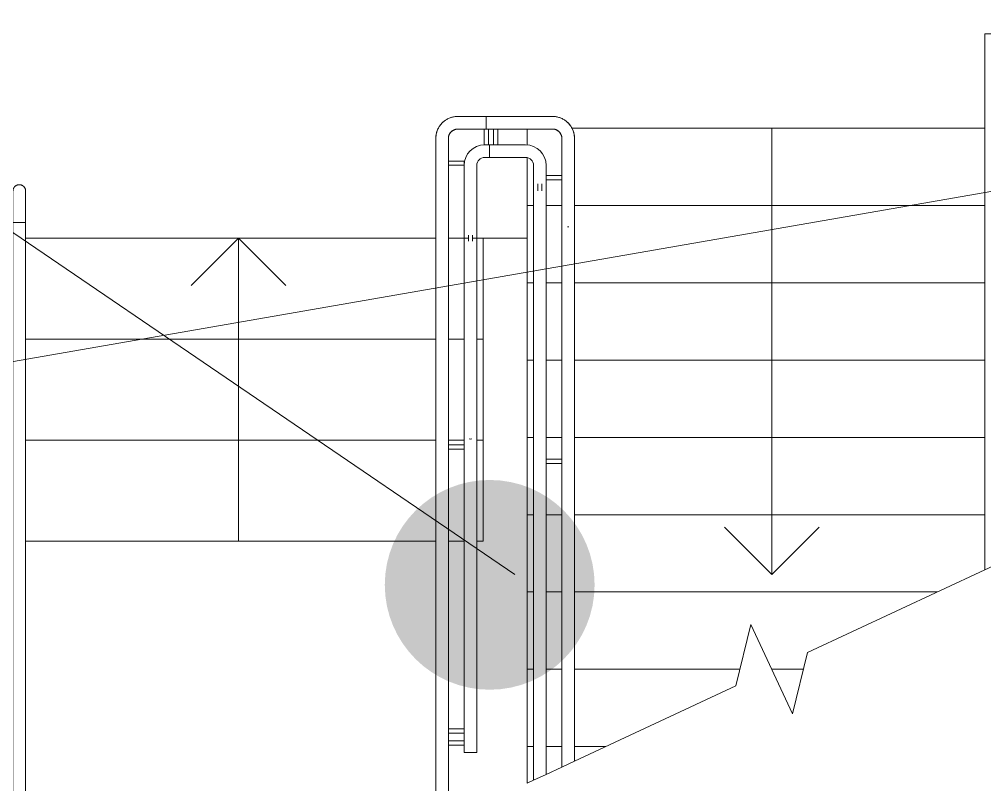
# Model space of a CAD drawing. Header units: millimetres. Extents: x -515342 to 330399, y -224905 to 507333.
# Drawn here: x -362078 to -359018, y -32865 to -30438 of the extents above; entities that cross this region are included whole.
import ezdxf

# ---------------------------------------------------------------- set-up
doc = ezdxf.new("R2010")
doc.units = ezdxf.units.MM
doc.layers.get('0').update_dxf_attribs({"lineweight": 0})
for name, color, linetype, lineweight in [('Лестницы', 7, 'Continuous', 0), ('Ограждение', 7, 'Continuous', 0), ('Стрелки вверх', 7, 'Continuous', 0), ('экспертиза ДУ', 1, 'Continuous', 0)]:
    doc.layers.add(name, color=color, linetype=linetype, lineweight=lineweight)

# ---------------------------------------------------------------- blocks, each defined once
blk = doc.blocks.new('Ограждение - АР_Ограждение_Балясина_D40_900 для 1500-10049730-О_АР_П_1_0_000_План 1 этажа')
at = {"layer": 'Ограждение'}
for p, q in [((-20, 6.7), (-60, 6.7)), ((-60, -6.7), (-20, -6.7))]:
    blk.add_line(p, q, dxfattribs=at)
at = {"layer": 'Ограждение', "flags": 128}
for points in [[(-69.7, 6.7), (-68.6, 6.7), (-67.4, 6.7), (-66.3, 6.7), (-65.1, 6.7), (-63.9, 6.7), (-62.7, 6.7), (-61.5, 6.7), (-60.3, 6.7), (-60, 6.7)], [(-60, -6.7), (-61.2, -6.7), (-62.4, -6.7), (-63.6, -6.7), (-64.8, -6.7), (-66, -6.7), (-67.1, -6.7), (-68.3, -6.7), (-69.4, -6.7)]]:
    blk.add_lwpolyline(points, dxfattribs=at)
blk = doc.blocks.new('Ограждение - АР_Ограждение_Балясина_D40_900 для 1500-10050423-О_АР_П_1_0_000_План 1 этажа')
at = {"layer": 'Ограждение'}
for p, q in [((-20, 6.7), (-60, 6.7)), ((-60, -6.7), (-20, -6.7))]:
    blk.add_line(p, q, dxfattribs=at)
at = {"layer": 'Ограждение', "flags": 128}
for points in [[(-69.7, 6.7), (-68.6, 6.7), (-67.4, 6.7), (-66.3, 6.7), (-65.1, 6.7), (-63.9, 6.7), (-62.7, 6.7), (-61.5, 6.7), (-60.3, 6.7), (-60, 6.7)], [(-60, -6.7), (-61.2, -6.7), (-62.4, -6.7), (-63.6, -6.7), (-64.8, -6.7), (-66, -6.7), (-67.1, -6.7), (-68.3, -6.7), (-69.4, -6.7)]]:
    blk.add_lwpolyline(points, dxfattribs=at)
blk = doc.blocks.new('Ограждение - Для шага 900-10049930-О_АР_П_1_0_000_План 1 этажа')
at = {"layer": 'Ограждение'}
for p, q in [((-6, -430.1), (-6, -408.2)), ((6, -408.2), (6, -430.1))]:
    blk.add_line(p, q, dxfattribs=at)
blk = doc.blocks.new('Ограждение - АР_Ограждение_Балясина_D40_900 для 1500-10051411-О_АР_П_1_0_000_План 1 этажа')
at = {"layer": 'Ограждение'}
for p, q in [((-20, 6.7), (-60, 6.7)), ((-60, -6.7), (-20, -6.7))]:
    blk.add_line(p, q, dxfattribs=at)
at = {"layer": 'Ограждение', "flags": 128}
for points in [[(-69.7, 6.7), (-68.6, 6.7), (-67.4, 6.7), (-66.3, 6.7), (-65.1, 6.7), (-63.9, 6.7), (-62.7, 6.7), (-61.5, 6.7), (-60.3, 6.7), (-60, 6.7)], [(-60, -6.7), (-61.2, -6.7), (-62.4, -6.7), (-63.6, -6.7), (-64.8, -6.7), (-66, -6.7), (-67.1, -6.7), (-68.3, -6.7), (-69.4, -6.7)]]:
    blk.add_lwpolyline(points, dxfattribs=at)
blk = doc.blocks.new('Ограждение - Ограждение-10038874-О_АР_П_1_0_000_План 1 этажа')
for name, p, rotation in [('Ограждение - АР_Ограждение_Балясина_D40_900 для 1500-10049730-О_АР_П_1_0_000_План 1 этажа', (14185, 4742.6), 270), ('Ограждение - АР_Ограждение_Балясина_D40_900 для 1500-10051411-О_АР_П_1_0_000_План 1 этажа', (14325, 4658.8), 180), ('Ограждение - Для шага 900-10049930-О_АР_П_1_0_000_План 1 этажа', (14325, 4208.8), 180), ('Ограждение - АР_Ограждение_Балясина_D40_900 для 1500-10050423-О_АР_П_1_0_000_План 1 этажа', (14325, 3758.8), 180)]:
    blk.add_blockref(name, p, dxfattribs=dict(rotation=rotation))
blk = doc.blocks.new('Тип верхнего поручня - Верхний поручень_Внутренний_-10038877-О_АР_П_1_0_000_План 1 этажа')
at = {"layer": 'Ограждение'}
for p, q in [((14165, 4762.6), (14165, 4722.6)), ((14165, 4762.6), (14209.6, 4762.6)), ((14209.6, 4762.6), (14280, 4762.6)), ((14165, 4722.6), (14209.6, 4722.6)), ((14209.6, 4722.6), (14280, 4722.6)), ((14305, 4697.6), (14305, 4638.9)), ((14345, 4697.6), (14345, 4638.9)), ((14305, 4638.9), (14305, 4617)), ((14345, 4638.9), (14345, 4617)), ((14305, 4617), (14305, 2747.9)), ((14345, 4617), (14345, 2766.6)), ((14305, 2747.9), (14345, 2766.6))]:
    blk.add_line(p, q, dxfattribs=at)
for radius in [65, 25]:
    blk.add_arc((14280, 4697.6), radius, 0, 90, dxfattribs=at)
blk = doc.blocks.new('Тип перил - Перила_Внутренний_-10038889-О_АР_П_1_0_000_План 1 этажа')
at = {"layer": 'Ограждение'}
for p, q in [((14185, 4852.6), (14154.9, 4852.6)), ((14154.9, 4830.3), (14154.9, 4834.9)), ((14365, 4852.6), (14185, 4852.6)), ((14154.9, 4812.6), (14185, 4812.6)), ((14185, 4812.6), (14365, 4812.6)), ((14395, 4782.6), (14395, 4715.6)), ((14435, 4715.6), (14435, 4782.6)), ((14395, 4681.5), (14395, 4462)), ((14435, 4462), (14435, 4681.5)), ((14417.1, 4502.9), (14412.9, 4502.9))]:
    blk.add_line(p, q, dxfattribs=at)
at = {"layer": 'Ограждение', "flags": 128}
for points in [[(14435, 4782.6), (14434.9, 4785.4), (14434.8, 4788.2), (14434.5, 4791), (14434.1, 4793.8), (14433.6, 4796.5), (14433, 4799.3), (14432.3, 4802), (14431.4, 4804.6), (14430.5, 4807.3), (14429.5, 4809.9), (14428.3, 4812.4), (14427.1, 4814.9), (14425.7, 4817.4), (14424.3, 4819.8), (14422.8, 4822.1), (14421.1, 4824.4), (14419.4, 4826.6), (14417.6, 4828.8), (14415.7, 4830.8), (14413.8, 4832.8), (14411.7, 4834.7), (14409.6, 4836.6), (14407.4, 4838.3), (14405.1, 4840), (14402.8, 4841.5), (14400.4, 4843), (14398, 4844.3), (14395.5, 4845.6), (14393, 4846.8), (14390.4, 4847.9), (14387.7, 4848.8), (14385.1, 4849.7), (14382.4, 4850.4), (14379.6, 4851.1), (14376.9, 4851.6), (14374.1, 4852), (14371.3, 4852.3), (14368.6, 4852.5), (14365.8, 4852.6), (14365, 4852.6)], [(14365, 4812.6), (14366.2, 4812.6), (14367.4, 4812.5), (14368.6, 4812.4), (14369.8, 4812.2), (14371, 4812), (14372.1, 4811.8), (14373.3, 4811.4), (14374.4, 4811.1), (14375.6, 4810.7), (14376.7, 4810.2), (14377.8, 4809.8), (14378.9, 4809.2), (14379.9, 4808.6), (14380.9, 4808), (14381.9, 4807.4), (14382.9, 4806.7), (14383.9, 4805.9), (14384.8, 4805.2), (14385.7, 4804.4), (14386.5, 4803.5), (14387.3, 4802.6), (14388.1, 4801.7), (14388.9, 4800.8), (14389.6, 4799.8), (14390.2, 4798.8), (14390.9, 4797.8), (14391.5, 4796.8), (14392, 4795.7), (14392.5, 4794.6), (14393, 4793.5), (14393.4, 4792.4), (14393.7, 4791.2), (14394.1, 4790.1), (14394.3, 4788.9), (14394.6, 4787.7), (14394.7, 4786.5), (14394.9, 4785.3), (14395, 4784.1), (14395, 4782.9), (14395, 4782.6)], [(14395, 4681.5), (14395, 4684), (14395, 4686.5), (14395, 4689.1), (14395, 4691.7), (14395, 4694.4), (14395, 4697.1), (14395, 4699.8), (14395, 4702.5), (14395, 4705.3), (14395, 4708), (14395, 4710.8), (14395, 4713.6), (14395, 4715.6)], [(14435, 4715.6), (14435, 4712.8), (14435, 4710), (14435, 4707.2), (14435, 4704.4), (14435, 4701.7), (14435, 4699), (14435, 4696.2), (14435, 4693.6), (14435, 4690.9), (14435, 4688.3), (14435, 4685.8), (14435, 4683.3), (14435, 4681.5)]]:
    blk.add_lwpolyline(points, dxfattribs=at)
blk = doc.blocks.new('Тип перил - Перила_Внутренний_-V235-О_АР_П_1_0_000_План 1 этажа')
at = {"layer": 'Ограждение'}
for p, q in [((14154.9, 4852.6), (14154.9, 4812.6)), ((14154.9, 4852.6), (14365, 4852.6)), ((14154.9, 4812.6), (14365, 4812.6)), ((14395, 4782.6), (14395, 4715.6)), ((14435, 4782.6), (14435, 4715.6)), ((14395, 4715.6), (14395, 4691.3)), ((14435, 4715.6), (14435, 4691.3)), ((14395, 4691.3), (14395, 2789.9)), ((14435, 4691.3), (14435, 2808.5)), ((14395, 2789.9), (14435, 2808.5))]:
    blk.add_line(p, q, dxfattribs=at)
for radius in [70, 30]:
    blk.add_arc((14365, 4782.6), radius, 0, 90, dxfattribs=at)
blk = doc.blocks.new('Ограждение - АР_Ограждение_Балясина_D40_900 для 1500-V236-О_АР_П_1_0_000_План 1 этажа')
at = {"layer": 'Ограждение'}
for p, q in [((-20, 6.7), (-60, 6.7)), ((-60, -6.7), (-19.7, -6.7))]:
    blk.add_line(p, q, dxfattribs=at)
at = {"layer": 'Ограждение', "flags": 128}
for points in [[(-69.7, 6.7), (-68.6, 6.7), (-67.4, 6.7), (-66.3, 6.7), (-65.1, 6.7), (-63.9, 6.7), (-62.7, 6.7), (-61.5, 6.7), (-60.3, 6.7), (-60, 6.7)], [(-60, -6.7), (-61.2, -6.7), (-62.4, -6.7), (-63.6, -6.7), (-64.8, -6.7), (-66, -6.7), (-67.1, -6.7), (-68.3, -6.7), (-69.4, -6.7)]]:
    blk.add_lwpolyline(points, dxfattribs=at)
blk = doc.blocks.new('Ограждение - АР_Ограждение_Балясина_D40_900 для 1500-V237-О_АР_П_1_0_000_План 1 этажа')
at = {"layer": 'Ограждение'}
for p, q in [((-19.6, 6.7), (-60, 6.7)), ((-60, -6.7), (-19.9, -6.7))]:
    blk.add_line(p, q, dxfattribs=at)
at = {"layer": 'Ограждение', "flags": 128}
for points in [[(-69.7, 6.7), (-68.6, 6.7), (-67.4, 6.7), (-66.3, 6.7), (-65.1, 6.7), (-63.9, 6.7), (-62.7, 6.7), (-61.5, 6.7), (-60.3, 6.7), (-60, 6.7)], [(-60, -6.7), (-61.2, -6.7), (-62.4, -6.7), (-63.6, -6.7), (-64.8, -6.7), (-66, -6.7), (-67.1, -6.7), (-68.3, -6.7), (-69.4, -6.7)]]:
    blk.add_lwpolyline(points, dxfattribs=at)
at = {"layer": 'Ограждение'}
for start, end in [(173.4353, 180), (360, 6.5647), (180, 184.7303), (354.2166, 360)]:
    blk.add_arc((0, 0), 20, start, end, dxfattribs=at)
for points in [[(-19.9, 2.3), (-20, 1.6), (-20, 0.8), (-20, 0)], [(-20, 0), (-20, -0.8), (-20, -1.6), (-19.9, -2.3)]]:
    blk.add_open_spline(points, degree=3, dxfattribs=at)
blk.add_open_spline([(-19.7, 3.7), (-19.7, 3.4), (-19.8, 2.9), (-19.8, 2.5), (-19.9, 2.3)], degree=3, knots=[0.8148611, 0.8148611, 0.8148611, 0.8148611, 0.86111111, 0.88888889, 0.88888889, 0.88888889, 0.88888889], dxfattribs=at)
blk = doc.blocks.new('Ограждение - АР_Ограждение_Балясина_D40_900 для 1500-V238-О_АР_П_1_0_000_План 1 этажа')
at = {"layer": 'Ограждение'}
for p, q in [((-18.9, 6.7), (-60, 6.7)), ((-60, -6.7), (-20, -6.7))]:
    blk.add_line(p, q, dxfattribs=at)
at = {"layer": 'Ограждение', "flags": 128}
for points in [[(-69.7, 6.7), (-68.6, 6.7), (-67.4, 6.7), (-66.3, 6.7), (-65.1, 6.7), (-63.9, 6.7), (-62.7, 6.7), (-61.5, 6.7), (-60.3, 6.7), (-60, 6.7)], [(-60, -6.7), (-61.2, -6.7), (-62.4, -6.7), (-63.6, -6.7), (-64.8, -6.7), (-66, -6.7), (-67.1, -6.7), (-68.3, -6.7), (-69.4, -6.7)]]:
    blk.add_lwpolyline(points, dxfattribs=at)
at = {"layer": 'Ограждение', "lineweight": 18}
for start, end in [(159.9049, 180), (180, 187.0565)]:
    blk.add_arc((0, 0), 20, start, end, dxfattribs=at)
at = {"layer": 'Ограждение'}
blk.add_open_spline([(-18.9, 6.6), (-18.9, 6.6), (-18.9, 6.7), (-18.9, 6.7), (-18.9, 6.6), (-18.9, 6.4), (-19.1, 5.9), (-19.3, 5.1), (-19.6, 4.1), (-19.9, 2.4), (-20, 1), (-20, 0)], degree=3, knots=[0.4444444, 0.4444444, 0.4444444, 0.4444444, 0.4791667, 0.5138889, 0.5486111, 0.5833333, 0.6527778, 0.7222222, 0.7916667, 0.8611111, 1, 1, 1, 1], dxfattribs=at)
blk.add_open_spline([(-20, 0), (-20, -0.8), (-19.9, -2.3), (-19.7, -3.7), (-19.5, -4.3)], degree=3, dxfattribs=at)
blk = doc.blocks.new('Ограждение - Для шага 900-V239-О_АР_П_1_0_000_План 1 этажа')
at = {"layer": 'Ограждение', "lineweight": 18}
for p, q in [((-6, 221.6), (-6, 203)), ((6, 203), (6, 221.6))]:
    blk.add_line(p, q, dxfattribs=at)
blk = doc.blocks.new('Ограждение - АР_Ограждение_Балясина_D40_900 для 1500-10050427-О_АР_П_1_0_000_План 1 этажа')
at = {"layer": 'Ограждение'}
for p, q in [((-20, 6.7), (-60, 6.7)), ((-60, -6.7), (-20, -6.7))]:
    blk.add_line(p, q, dxfattribs=at)
at = {"layer": 'Ограждение', "flags": 128}
for points in [[(-69.7, 6.7), (-68.6, 6.7), (-67.4, 6.7), (-66.3, 6.7), (-65.1, 6.7), (-63.9, 6.7), (-62.7, 6.7), (-61.5, 6.7), (-60.3, 6.7), (-60, 6.7)], [(-60, -6.7), (-61.2, -6.7), (-62.4, -6.7), (-63.6, -6.7), (-64.8, -6.7), (-66, -6.7), (-67.1, -6.7), (-68.3, -6.7), (-69.4, -6.7)]]:
    blk.add_lwpolyline(points, dxfattribs=at)
blk = doc.blocks.new('Ограждение - АР_Ограждение_Балясина_D40_900 для 1500-10050429-О_АР_П_1_0_000_План 1 этажа')
at = {"layer": 'Ограждение'}
for p, q in [((-20, 6.7), (-60, 6.7)), ((-60, -6.7), (-20, -6.7))]:
    blk.add_line(p, q, dxfattribs=at)
at = {"layer": 'Ограждение', "flags": 128}
for points in [[(-69.7, 6.7), (-68.6, 6.7), (-67.4, 6.7), (-66.3, 6.7), (-65.1, 6.7), (-63.9, 6.7), (-62.7, 6.7), (-61.5, 6.7), (-60.3, 6.7), (-60, 6.7)], [(-60, -6.7), (-61.2, -6.7), (-62.4, -6.7), (-63.6, -6.7), (-64.8, -6.7), (-66, -6.7), (-67.1, -6.7), (-68.3, -6.7), (-69.4, -6.7)]]:
    blk.add_lwpolyline(points, dxfattribs=at)
blk = doc.blocks.new('Ограждение - Ограждение-10039244-О_АР_П_1_0_000_План 1 этажа')
at = {"rotation": 270}
blk.add_blockref('Ограждение - АР_Ограждение_Балясина_D40_900 для 1500-V236-О_АР_П_1_0_000_План 1 этажа', (14155, 4742.6), dxfattribs=at)
for name, p in [('Ограждение - АР_Ограждение_Балясина_D40_900 для 1500-V238-О_АР_П_1_0_000_План 1 этажа', (14105, 4704.4)), ('Ограждение - Для шага 900-V239-О_АР_П_1_0_000_План 1 этажа', (14105, 4254.4)), ('Ограждение - АР_Ограждение_Балясина_D40_900 для 1500-10050427-О_АР_П_1_0_000_План 1 этажа', (14105, 3804.4)), ('Ограждение - АР_Ограждение_Балясина_D40_900 для 1500-10050429-О_АР_П_1_0_000_План 1 этажа', (14105, 2904.4)), ('Ограждение - АР_Ограждение_Балясина_D40_900 для 1500-V237-О_АР_П_1_0_000_План 1 этажа', (14105, 2866.3))]:
    blk.add_blockref(name, p)
blk = doc.blocks.new('Тип верхнего поручня - Верхний поручень_Внутренний_-10039246-О_АР_П_1_0_000_План 1 этажа')
at = {"layer": 'Ограждение'}
for p, q in [((14085, 3877.7), (14085, 2883.5)), ((14125, 2883.5), (14125, 3877.7)), ((14085, 2856.5), (14085, 2836.2)), ((14125, 2836.2), (14125, 2856.5)), ((14107.3, 2836.2), (14102.7, 2836.2))]:
    blk.add_line(p, q, dxfattribs=at)
at = {"layer": 'Ограждение', "flags": 128}
for points in [[(14101.1, 3830.3), (14105, 3829.4), (14108.9, 3830.3)], [(14085, 2856.5), (14085, 2859.1), (14085, 2861.7), (14085, 2864.3), (14085, 2866.9), (14085, 2869.4), (14085, 2872), (14085, 2874.5), (14085, 2877), (14085, 2879.4), (14085, 2881.8), (14085, 2883.5)], [(14125, 2883.5), (14125, 2881.1), (14125, 2878.6), (14125, 2876.2), (14125, 2873.7), (14125, 2871.2), (14125, 2868.6), (14125, 2866.1), (14125, 2863.5), (14125, 2860.9), (14125, 2858.3), (14125, 2856.5)]]:
    blk.add_lwpolyline(points, dxfattribs=at)
blk = doc.blocks.new('Тип верхнего поручня - Верхний поручень_Внутренний_-V240-О_АР_П_1_0_000_План 1 этажа')
at = {"layer": 'Ограждение'}
for p, q in [((14150, 4762.6), (14165, 4762.6)), ((14150, 4722.6), (14165, 4722.6)), ((14085, 4476), (14085, 4697.6)), ((14125, 4476), (14125, 4697.6)), ((14085, 4457.4), (14085, 4476)), ((14125, 4457.4), (14125, 4476)), ((14085, 2875.2), (14085, 4457.4)), ((14125, 2875.2), (14125, 4457.4)), ((14085, 2856.5), (14085, 2875.2)), ((14085, 2836.2), (14085, 2856.5)), ((14125, 2856.5), (14125, 2875.2)), ((14125, 2836.2), (14125, 2856.5)), ((14085, 2836.2), (14125, 2836.2))]:
    blk.add_line(p, q, dxfattribs=at)
for radius in [65, 25]:
    blk.add_arc((14150, 4697.6), radius, 90, 180, dxfattribs=at)
blk = doc.blocks.new('Тип перил - Перила_Внутренний_-10039256-О_АР_П_1_0_000_План 1 этажа')
at = {"layer": 'Ограждение'}
for p, q in [((14154.9, 4852.6), (14065, 4852.6)), ((14065, 4812.6), (14154.9, 4812.6)), ((13995, 4782.6), (13995, 4477.1)), ((14035, 4477.1), (14035, 4782.6)), ((13995, 4464.7), (13995, 2884.4)), ((14035, 2884.4), (14035, 4464.7)), ((13995, 2855.4), (13995, 2566.3)), ((14035, 2566.3), (14035, 2855.4))]:
    blk.add_line(p, q, dxfattribs=at)
at = {"layer": 'Ограждение', "flags": 128}
for points in [[(14065, 4852.6), (14062.2, 4852.6), (14059.4, 4852.4), (14056.6, 4852.1), (14053.8, 4851.7), (14051.1, 4851.2), (14048.4, 4850.6), (14045.7, 4849.9), (14043, 4849.1), (14040.3, 4848.1), (14037.7, 4847.1), (14035.2, 4845.9), (14032.7, 4844.7), (14030.2, 4843.4), (14027.8, 4841.9), (14025.5, 4840.4), (14023.2, 4838.8), (14021, 4837), (14018.8, 4835.2), (14016.8, 4833.3), (14014.8, 4831.4), (14012.9, 4829.3), (14011, 4827.2), (14009.3, 4825), (14007.7, 4822.8), (14006.1, 4820.4), (14004.6, 4818), (14003.3, 4815.6), (14002, 4813.1), (14000.8, 4810.6), (13999.8, 4808), (13998.8, 4805.3), (13997.9, 4802.7), (13997.2, 4800), (13996.5, 4797.3), (13996, 4794.5), (13995.6, 4791.7), (13995.3, 4789), (13995.1, 4786.2), (13995, 4783.4), (13995, 4782.6)], [(14035, 4782.6), (14035, 4783.8), (14035.1, 4785), (14035.2, 4786.2), (14035.4, 4787.4), (14035.6, 4788.6), (14035.9, 4789.7), (14036.2, 4790.9), (14036.5, 4792), (14036.9, 4793.2), (14037.4, 4794.3), (14037.9, 4795.4), (14038.4, 4796.5), (14039, 4797.5), (14039.6, 4798.5), (14040.2, 4799.6), (14040.9, 4800.5), (14041.7, 4801.5), (14042.4, 4802.4), (14043.3, 4803.3), (14044.1, 4804.1), (14045, 4805), (14045.9, 4805.7), (14046.8, 4806.5), (14047.8, 4807.2), (14048.8, 4807.9), (14049.8, 4808.5), (14050.9, 4809.1), (14051.9, 4809.6), (14053, 4810.1), (14054.1, 4810.6), (14055.3, 4811), (14056.4, 4811.4), (14057.6, 4811.7), (14058.7, 4811.9), (14059.9, 4812.2), (14061.1, 4812.4), (14062.3, 4812.5), (14063.5, 4812.6), (14064.7, 4812.6), (14065, 4812.6)], [(13995, 4477.1), (13995, 4475.9), (13995, 4474.7), (13995, 4473.5), (13995, 4472.4), (13995, 4471.2), (13995, 4470), (13995, 4468.8), (13995, 4467.7), (13995, 4466.6), (13995, 4465.4), (13995, 4464.7)], [(14035, 4464.7), (14035, 4465.8), (14035, 4466.9), (14035, 4468.1), (14035, 4469.2), (14035, 4470.4), (14035, 4471.5), (14035, 4472.7), (14035, 4473.9), (14035, 4475.1), (14035, 4476.3), (14035, 4477.1)], [(13995, 2855.4), (13995, 2858.2), (13995, 2861), (13995, 2863.8), (13995, 2866.6), (13995, 2869.3), (13995, 2872.1), (13995, 2874.8), (13995, 2877.5), (13995, 2880.1), (13995, 2882.7), (13995, 2884.4)], [(14035, 2884.4), (14035, 2881.9), (14035, 2879.3), (14035, 2876.6), (14035, 2873.9), (14035, 2871.2), (14035, 2868.5), (14035, 2865.7), (14035, 2862.9), (14035, 2860.1), (14035, 2857.3), (14035, 2855.4)], [(13995, 2566.3), (13995, 2562.3), (13995, 2558.3), (13995, 2554.3), (13995, 2550.4), (13995, 2546.4), (13995, 2542.5), (13995, 2538.6), (13995, 2534.8), (13995, 2531.1), (13995, 2527.3), (13995, 2523.7), (13995, 2520.1), (13995, 2516.6), (13995, 2513.2), (13995, 2509.8), (13995, 2506.6), (13995, 2503.4), (13995, 2500.3), (13995, 2497.4), (13995, 2494.5), (13995, 2491.8), (13995, 2489.2), (13995, 2486.7), (13995, 2484.4), (13995, 2482.1), (13995, 2480), (13995, 2478.1), (13995, 2476.3), (13995, 2474.6), (13995, 2473.1), (13995, 2471.7), (13995, 2470.5), (13995, 2469.4), (13995, 2468.5), (13995, 2467.7), (13995, 2467.1), (13995, 2466.7), (13995, 2466.4), (13995, 2466.3), (13995, 2466.3)], [(13995, 2466.3), (13995, 2466.4), (13995, 2466.6), (13995, 2467), (13995, 2467.6), (13995, 2468.3), (13995, 2469.1), (13995, 2470.2), (13995, 2471.4), (13995, 2472.7), (13995, 2474.2), (13995, 2475.8), (13995, 2477.6), (13995, 2479.5), (13995, 2481.6), (13995, 2483.7), (13995, 2486.1), (13995, 2488.5), (13995, 2491.1), (13995, 2493.8), (13995, 2496.6), (13995, 2499.5), (13995, 2502.6), (13995, 2505.7), (13995, 2508.9), (13995, 2512.3), (13995, 2515.7), (13995, 2519.1), (13995, 2522.7), (13995, 2526.3), (13995, 2530), (13995, 2533.8), (13995, 2537.6), (13995, 2541.5), (13995, 2545.4), (13995, 2549.3), (13995, 2553.2), (13995, 2557.2), (13995, 2561.2), (13995, 2565.2), (13995, 2566.3)], [(14035, 2566.3), (14035, 2562.3), (14035, 2558.3), (14035, 2554.3), (14035, 2550.4), (14035, 2546.4), (14035, 2542.5), (14035, 2538.6), (14035, 2534.8), (14035, 2531.1), (14035, 2527.3), (14035, 2523.7), (14035, 2520.1), (14035, 2516.6), (14035, 2513.2), (14035, 2509.8), (14035, 2506.6), (14035, 2503.4), (14035, 2500.3), (14035, 2497.4), (14035, 2494.5), (14035, 2491.8), (14035, 2489.2), (14035, 2486.7), (14035, 2484.4), (14035, 2482.1), (14035, 2480), (14035, 2478.1), (14035, 2476.3), (14035, 2474.6), (14035, 2473.1), (14035, 2471.7), (14035, 2470.5), (14035, 2469.4), (14035, 2468.5), (14035, 2467.7), (14035, 2467.1), (14035, 2466.7), (14035, 2466.4), (14035, 2466.3), (14035, 2466.3)], [(14035, 2466.3), (14035, 2466.4), (14035, 2466.6), (14035, 2467), (14035, 2467.6), (14035, 2468.3), (14035, 2469.1), (14035, 2470.2), (14035, 2471.4), (14035, 2472.7), (14035, 2474.2), (14035, 2475.8), (14035, 2477.6), (14035, 2479.5), (14035, 2481.6), (14035, 2483.7), (14035, 2486.1), (14035, 2488.5), (14035, 2491.1), (14035, 2493.8), (14035, 2496.6), (14035, 2499.5), (14035, 2502.6), (14035, 2505.7), (14035, 2508.9), (14035, 2512.3), (14035, 2515.7), (14035, 2519.1), (14035, 2522.7), (14035, 2526.3), (14035, 2530), (14035, 2533.8), (14035, 2537.6), (14035, 2541.5), (14035, 2545.4), (14035, 2549.3), (14035, 2553.2), (14035, 2557.2), (14035, 2561.2), (14035, 2565.2), (14035, 2566.3)], [(14035, 2466.3), (14035, 2465.5), (14034.9, 2464.7), (14034.9, 2463.9), (14034.7, 2463.1), (14034.6, 2462.3), (14034.4, 2461.5), (14034.2, 2460.8), (14034, 2460), (14033.7, 2459.2), (14033.4, 2458.5), (14033.1, 2457.8), (14032.7, 2457), (14032.4, 2456.3), (14031.9, 2455.7), (14031.5, 2455), (14031, 2454.3), (14030.6, 2453.7), (14030, 2453.1), (14029.5, 2452.5), (14028.9, 2451.9), (14028.3, 2451.4), (14027.7, 2450.9), (14027.1, 2450.4), (14026.5, 2449.9), (14025.8, 2449.5), (14025.1, 2449), (14024.4, 2448.6), (14023.7, 2448.3), (14023, 2447.9), (14022.2, 2447.6), (14021.5, 2447.4), (14020.7, 2447.1), (14020, 2446.9), (14019.2, 2446.7), (14018.4, 2446.6), (14017.6, 2446.5), (14016.8, 2446.4), (14016, 2446.3), (14015.2, 2446.3), (14014.4, 2446.3), (14013.6, 2446.3), (14012.8, 2446.4), (14012, 2446.5), (14011.2, 2446.6), (14010.5, 2446.8), (14009.7, 2447), (14008.9, 2447.2), (14008.2, 2447.5), (14007.4, 2447.8), (14006.7, 2448.1), (14006, 2448.4), (14005.3, 2448.8), (14004.6, 2449.2), (14003.9, 2449.7), (14003.2, 2450.1), (14002.6, 2450.6), (14002, 2451.1), (14001.4, 2451.6), (14000.8, 2452.2), (14000.3, 2452.8), (13999.7, 2453.4), (13999.2, 2454), (13998.7, 2454.6), (13998.3, 2455.3), (13997.9, 2456), (13997.5, 2456.7), (13997.1, 2457.4), (13996.8, 2458.1), (13996.4, 2458.8), (13996.2, 2459.6), (13995.9, 2460.3), (13995.7, 2461.1), (13995.5, 2461.9), (13995.3, 2462.7), (13995.2, 2463.5), (13995.1, 2464.3), (13995, 2465.1), (13995, 2465.9), (13995, 2466.3)]]:
    blk.add_lwpolyline(points, dxfattribs=at)
blk = doc.blocks.new('Тип перил - Перила_Внутренний_-V241-О_АР_П_1_0_000_План 1 этажа')
at = {"layer": 'Ограждение'}
for p, q in [((14065, 4852.6), (14154.9, 4852.6)), ((14065, 4812.6), (14154.9, 4812.6)), ((13995, 4477.1), (13995, 4782.6)), ((14035, 4477.1), (14035, 4782.6)), ((13995, 4456.4), (13995, 4477.1)), ((14035, 4456.4), (14035, 4477.1)), ((13995, 2876.2), (13995, 4456.4)), ((14035, 2876.2), (14035, 4456.4)), ((13995, 2855.4), (13995, 2876.2)), ((13995, 2566.3), (13995, 2855.4)), ((14035, 2855.4), (14035, 2876.2)), ((14035, 2566.3), (14035, 2855.4)), ((13995, 2446.3), (13995, 2566.3)), ((14035, 2446.3), (14035, 2566.3)), ((13995, 2479.2), (13995, 2446.3)), ((14035, 2479.2), (14035, 2446.3)), ((14035, 2446.3), (13995, 2446.3)), ((13995, 2446.3), (14035, 2446.3))]:
    blk.add_line(p, q, dxfattribs=at)
for radius in [70, 30]:
    blk.add_arc((14065, 4782.6), radius, 90, 180, dxfattribs=at)
blk = doc.blocks.new('Тип перил - Перила_Внутренний_-V242-О_АР_П_1_0_000_План 1 этажа')
at = {"layer": 'Ограждение'}
for p, q in [((15775, 5115), (15735, 5115)), ((15735, 5115), (15735, 4828)), ((15775, 5115), (15775, 4828)), ((15735, 4828), (15735, 4803.6)), ((15775, 4828), (15775, 4803.6)), ((15735, 4803.6), (15735, 3414.7)), ((15775, 4803.6), (15775, 3433.4)), ((15735, 3414.7), (15775, 3433.4))]:
    blk.add_line(p, q, dxfattribs=at)
blk = doc.blocks.new('Тип перил - Перила_Внутренний_-10039682-О_АР_П_1_0_000_План 1 этажа')
at = {"layer": 'Ограждение'}
for p, q in [((12655, 4516.3), (12655, 4477.1)), ((12672.7, 4516.3), (12677.3, 4516.3)), ((12695, 4477.1), (12695, 4516.3)), ((12655, 4464.7), (12655, 2884.4)), ((12695, 2884.4), (12695, 4464.7)), ((12655, 2855.4), (12655, 2616.3)), ((12695, 2616.3), (12695, 2855.4)), ((12655, 2616.3), (12655, 2566.3)), ((12695, 2566.3), (12695, 2616.3)), ((12677.3, 2566.3), (12672.7, 2566.3))]:
    blk.add_line(p, q, dxfattribs=at)
at = {"layer": 'Ограждение', "flags": 128}
for points in [[(12655, 4477.1), (12655, 4475.9), (12655, 4474.7), (12655, 4473.5), (12655, 4472.4), (12655, 4471.2), (12655, 4470), (12655, 4468.8), (12655, 4467.7), (12655, 4466.6), (12655, 4465.4), (12655, 4464.7)], [(12695, 4464.7), (12695, 4465.8), (12695, 4466.9), (12695, 4468.1), (12695, 4469.2), (12695, 4470.4), (12695, 4471.5), (12695, 4472.7), (12695, 4473.9), (12695, 4475.1), (12695, 4476.3), (12695, 4477.1)], [(12655, 2855.4), (12655, 2858.2), (12655, 2861), (12655, 2863.8), (12655, 2866.6), (12655, 2869.3), (12655, 2872.1), (12655, 2874.8), (12655, 2877.5), (12655, 2880.1), (12655, 2882.7), (12655, 2884.4)], [(12695, 2884.4), (12695, 2881.9), (12695, 2879.3), (12695, 2876.6), (12695, 2873.9), (12695, 2871.2), (12695, 2868.5), (12695, 2865.7), (12695, 2862.9), (12695, 2860.1), (12695, 2857.3), (12695, 2855.4)]]:
    blk.add_lwpolyline(points, dxfattribs=at)
blk = doc.blocks.new('Тип перил - АР_Ограждение_Ограничение_Дуга D40_расстояние между поручнями 200-140673-О_АР_П_1_0_000_План 1 этажа')
at = {"layer": 'Ограждение'}
for p, q in [((0, 0), (0, 2.3)), ((0, -2.3), (0, 0))]:
    blk.add_line(p, q, dxfattribs=at)
at = {"layer": 'Ограждение', "flags": 128}
for points in [[(0, 20), (4, 20), (8, 20), (12, 20), (15.9, 20), (19.9, 20), (23.8, 20), (27.6, 20), (31.5, 20), (35.2, 20), (38.9, 20), (42.6, 20), (46.2, 20), (49.7, 20), (53.1, 20), (56.5, 20), (59.7, 20), (62.9, 20), (65.9, 20), (68.9, 20), (71.7, 20), (74.5, 20), (77.1, 20), (79.6, 20), (81.9, 20), (84.1, 20), (86.2, 20), (88.2, 20), (90, 20), (91.7, 20), (93.2, 20), (94.6, 20), (95.8, 20), (96.9, 20), (97.8, 20), (98.5, 20), (99.1, 20), (99.6, 20), (99.9, 20), (100, 20), (100, 20)], [(100, 20), (99.9, 20), (99.7, 20), (99.3, 20), (98.7, 20), (98, 20), (97.1, 20), (96.1, 20), (94.9, 20), (93.6, 20), (92.1, 20), (90.5, 20), (88.7, 20), (86.8, 20), (84.7, 20), (82.5, 20), (80.2, 20), (77.8, 20), (75.2, 20), (72.5, 20), (69.7, 20), (66.7, 20), (63.7, 20), (60.6, 20), (57.4, 20), (54, 20), (50.6, 20), (47.1, 20), (43.6, 20), (39.9, 20), (36.2, 20), (32.5, 20), (28.7, 20), (24.8, 20), (20.9, 20), (17, 20), (13, 20), (9.1, 20), (5.1, 20), (1.1, 20), (0, 20)], [(100, 20), (100.8, 20), (101.6, 19.9), (102.4, 19.9), (103.2, 19.7), (104, 19.6), (104.8, 19.4), (105.5, 19.2), (106.3, 19), (107, 18.7), (107.8, 18.4), (108.5, 18.1), (109.2, 17.7), (109.9, 17.4), (110.6, 16.9), (111.3, 16.5), (111.9, 16), (112.6, 15.6), (113.2, 15), (113.8, 14.5), (114.3, 13.9), (114.9, 13.3), (115.4, 12.7), (115.9, 12.1), (116.4, 11.5), (116.8, 10.8), (117.2, 10.1), (117.6, 9.4), (118, 8.7), (118.3, 8), (118.6, 7.2), (118.9, 6.5), (119.2, 5.7), (119.4, 5), (119.6, 4.2), (119.7, 3.4), (119.8, 2.6), (119.9, 1.8), (120, 1), (120, 0.2), (120, 0)], [(0, -20), (4, -20), (8, -20), (12, -20), (15.9, -20), (19.9, -20), (23.8, -20), (27.6, -20), (31.5, -20), (35.2, -20), (38.9, -20), (42.6, -20), (46.2, -20), (49.7, -20), (53.1, -20), (56.5, -20), (59.7, -20), (62.9, -20), (65.9, -20), (68.9, -20), (71.7, -20), (74.5, -20), (77.1, -20), (79.6, -20), (81.9, -20), (84.1, -20), (86.2, -20), (88.2, -20), (90, -20), (91.7, -20), (93.2, -20), (94.6, -20), (95.8, -20), (96.9, -20), (97.8, -20), (98.5, -20), (99.1, -20), (99.6, -20), (99.9, -20), (100, -20), (100, -20)], [(100, -20), (99.9, -20), (99.7, -20), (99.3, -20), (98.7, -20), (98, -20), (97.1, -20), (96.1, -20), (94.9, -20), (93.6, -20), (92.1, -20), (90.5, -20), (88.7, -20), (86.8, -20), (84.7, -20), (82.5, -20), (80.2, -20), (77.8, -20), (75.2, -20), (72.5, -20), (69.7, -20), (66.7, -20), (63.7, -20), (60.6, -20), (57.4, -20), (54, -20), (50.6, -20), (47.1, -20), (43.6, -20), (39.9, -20), (36.2, -20), (32.5, -20), (28.7, -20), (24.8, -20), (20.9, -20), (17, -20), (13, -20), (9.1, -20), (5.1, -20), (1.1, -20), (0, -20)], [(120, 0), (120, -0.8), (119.9, -1.6), (119.9, -2.4), (119.7, -3.2), (119.6, -4), (119.4, -4.8), (119.2, -5.5), (119, -6.3), (118.7, -7), (118.4, -7.8), (118.1, -8.5), (117.7, -9.2), (117.4, -9.9), (116.9, -10.6), (116.5, -11.3), (116, -11.9), (115.6, -12.6), (115, -13.2), (114.5, -13.8), (113.9, -14.3), (113.3, -14.9), (112.7, -15.4), (112.1, -15.9), (111.5, -16.4), (110.8, -16.8), (110.1, -17.2), (109.4, -17.6), (108.7, -18), (108, -18.3), (107.2, -18.6), (106.5, -18.9), (105.7, -19.2), (105, -19.4), (104.2, -19.6), (103.4, -19.7), (102.6, -19.8), (101.8, -19.9), (101, -20), (100.2, -20), (100, -20)]]:
    blk.add_lwpolyline(points, dxfattribs=at)
blk = doc.blocks.new('Тип перил - Перила_Внутренний_-V243-О_АР_П_1_0_000_План 1 этажа')
at = {"layer": 'Ограждение'}
for p, q in [((12655, 4516.3), (12695, 4516.3)), ((12655, 4477.1), (12655, 4516.3)), ((12695, 4477.1), (12695, 4516.3)), ((12655, 4456.4), (12655, 4477.1)), ((12695, 4456.4), (12695, 4477.1)), ((12655, 2876.2), (12655, 4456.4)), ((12695, 2876.2), (12695, 4456.4)), ((12655, 2855.4), (12655, 2876.2)), ((12655, 2566.3), (12655, 2855.4)), ((12695, 2855.4), (12695, 2876.2)), ((12695, 2566.3), (12695, 2855.4)), ((12655, 2566.3), (12695, 2566.3))]:
    blk.add_line(p, q, dxfattribs=at)

msp = doc.modelspace()

# ---------------------------------------------------------------- hatches: boundary and pattern name
at = {"layer": 'экспертиза ДУ', "lineweight": 0}
h = msp.add_hatch(color=5, dxfattribs=at)
edge = h.paths.add_edge_path()
edge.add_arc((-360587.1319, -32231.0629), 332.544, 0, 360)

# ---------------------------------------------------------------- linework, layer by layer
at = {"layer": 'Лестницы'}
for p, q in [((-359018.1427, -30783.5595), (-360326.9851, -30783.5595)), ((-359018.1427, -30783.5595), (-360326.9851, -30783.5595)), ((-360468.1427, -30785.9182), (-360468.1427, -30836.9127)), ((-360468.1427, -30877.2579), (-360468.1427, -31028.5595)), ((-360468.1427, -31028.5595), (-360468.1427, -31273.5595)), ((-360448.1427, -31028.5595), (-360468.1427, -31028.5595)), ((-360448.1427, -31028.5595), (-360468.1427, -31028.5595)), ((-360358.1427, -31028.5595), (-360408.1427, -31028.5595)), ((-360358.1427, -31028.5595), (-360408.1427, -31028.5595)), ((-359018.1427, -31028.5595), (-360318.1427, -31028.5595)), ((-359018.1427, -31028.5595), (-360318.1427, -31028.5595)), ((-362058.5148, -31132.2469), (-360757.7705, -31132.2469)), ((-362058.5148, -31132.2469), (-360757.7705, -31132.2469)), ((-360718.5148, -31132.2469), (-360654.1427, -31132.2469)), ((-360718.5148, -31132.2469), (-360654.1427, -31132.2469)), ((-360642.1427, -31132.2469), (-360608.1427, -31132.2469)), ((-360642.1427, -31132.2469), (-360608.1427, -31132.2469)), ((-360608.1427, -31132.2469), (-360468.1427, -31132.2469)), ((-360608.1427, -31452.2469), (-360608.1427, -31132.2469)), ((-360468.1427, -31273.5595), (-360468.1427, -31518.5595)), ((-360448.1427, -31273.5595), (-360468.1427, -31273.5595)), ((-360448.1427, -31273.5595), (-360468.1427, -31273.5595)), ((-360358.1427, -31273.5595), (-360408.1427, -31273.5595)), ((-360358.1427, -31273.5595), (-360408.1427, -31273.5595)), ((-359018.1427, -31273.5595), (-360318.1427, -31273.5595)), ((-359018.1427, -31273.5595), (-360318.1427, -31273.5595)), ((-362058.1427, -31452.2469), (-360758.1427, -31452.2469)), ((-362058.1427, -31452.2469), (-360758.1427, -31452.2469)), ((-360718.1427, -31452.2469), (-360668.1427, -31452.2469)), ((-360718.1427, -31452.2469), (-360668.1427, -31452.2469)), ((-360628.1427, -31452.2469), (-360608.1427, -31452.2469)), ((-360628.1427, -31452.2469), (-360608.1427, -31452.2469)), ((-360608.1427, -31772.2469), (-360608.1427, -31452.2469)), ((-360468.1427, -31518.5595), (-360468.1427, -31763.5595)), ((-360448.1427, -31518.5595), (-360468.1427, -31518.5595)), ((-360448.1427, -31518.5595), (-360468.1427, -31518.5595)), ((-360358.1427, -31518.5595), (-360408.1427, -31518.5595)), ((-360358.1427, -31518.5595), (-360408.1427, -31518.5595)), ((-359018.1427, -31518.5595), (-360318.1427, -31518.5595)), ((-359018.1427, -31518.5595), (-360318.1427, -31518.5595)), ((-362058.1427, -31772.2469), (-360758.1427, -31772.2469)), ((-362058.1427, -31772.2469), (-360758.1427, -31772.2469)), ((-360718.1427, -31772.2469), (-360668.1427, -31772.2469)), ((-360718.1427, -31772.2469), (-360668.1427, -31772.2469)), ((-360628.1427, -31772.2469), (-360608.1427, -31772.2469)), ((-360628.1427, -31772.2469), (-360608.1427, -31772.2469)), ((-360608.1427, -32092.2469), (-360608.1427, -31772.2469)), ((-360468.1427, -31763.5595), (-360468.1427, -32008.5595)), ((-360448.1427, -31763.5595), (-360468.1427, -31763.5595)), ((-360448.1427, -31763.5595), (-360468.1427, -31763.5595)), ((-360358.1427, -31763.5595), (-360408.1427, -31763.5595)), ((-360358.1427, -31763.5595), (-360408.1427, -31763.5595)), ((-359018.1427, -31763.5595), (-360318.1427, -31763.5595)), ((-359018.1427, -31763.5595), (-360318.1427, -31763.5595)), ((-360468.1427, -32008.5595), (-360468.1427, -32253.5595)), ((-360448.1427, -32008.5595), (-360468.1427, -32008.5595)), ((-360448.1427, -32008.5595), (-360468.1427, -32008.5595)), ((-360358.1427, -32008.5595), (-360408.1427, -32008.5595)), ((-360358.1427, -32008.5595), (-360408.1427, -32008.5595)), ((-359018.1427, -32008.5595), (-360318.1427, -32008.5595)), ((-359018.1427, -32008.5595), (-360318.1427, -32008.5595)), ((-362058.1427, -32092.2469), (-360758.1427, -32092.2469)), ((-362058.1427, -32092.2469), (-360758.1427, -32092.2469)), ((-360718.1427, -32092.2469), (-360668.1427, -32092.2469)), ((-360718.1427, -32092.2469), (-360668.1427, -32092.2469)), ((-360628.1427, -32092.2469), (-360608.1427, -32092.2469)), ((-360628.1427, -32092.2469), (-360608.1427, -32092.2469)), ((-359579.8542, -32445.7322), (-359018.1427, -32183.8018)), ((-360468.1427, -32253.5595), (-360468.1427, -32498.5595)), ((-360448.1427, -32253.5595), (-360468.1427, -32253.5595)), ((-360448.1427, -32253.5595), (-360468.1427, -32253.5595)), ((-360358.1427, -32253.5595), (-360408.1427, -32253.5595)), ((-360358.1427, -32253.5595), (-360408.1427, -32253.5595)), ((-359167.7385, -32253.5595), (-360318.1427, -32253.5595)), ((-359167.7385, -32253.5595), (-360318.1427, -32253.5595)), ((-359806.4311, -32551.3867), (-359759.1768, -32356.9489)), ((-359759.1768, -32356.9489), (-359627.1086, -32640.1701)), ((-359627.1086, -32640.1701), (-359579.8542, -32445.7322)), ((-360468.1427, -32498.5595), (-360468.1427, -32743.5595)), ((-360448.1427, -32498.5595), (-360468.1427, -32498.5595)), ((-360448.1427, -32498.5595), (-360468.1427, -32498.5595)), ((-360358.1427, -32498.5595), (-360408.1427, -32498.5595)), ((-360358.1427, -32498.5595), (-360408.1427, -32498.5595)), ((-359793.5925, -32498.5595), (-360318.1427, -32498.5595)), ((-359793.5925, -32498.5595), (-360318.1427, -32498.5595)), ((-359592.6928, -32498.5595), (-359693.1427, -32498.5595)), ((-359592.6928, -32498.5595), (-359693.1427, -32498.5595)), ((-360318.1427, -32790.0017), (-359806.4311, -32551.3867)), ((-360468.1427, -32743.5595), (-360468.1427, -32859.9479)), ((-360448.1427, -32743.5595), (-360468.1427, -32743.5595)), ((-360448.1427, -32743.5595), (-360468.1427, -32743.5595)), ((-360358.1427, -32743.5595), (-360408.1427, -32743.5595)), ((-360358.1427, -32743.5595), (-360408.1427, -32743.5595)), ((-360218.5469, -32743.5595), (-360318.1427, -32743.5595)), ((-360218.5469, -32743.5595), (-360318.1427, -32743.5595)), ((-360408.1427, -32831.9694), (-360358.1427, -32808.6541)), ((-360468.1427, -32859.9479), (-360448.1427, -32850.6217))]:
    msp.add_line(p, q, dxfattribs=at)
at = {"layer": 'Стрелки вверх'}
for p, q in [((-359693.1427, -30783.5595), (-359693.1427, -31028.5595)), ((-359693.1427, -31028.5595), (-359693.1427, -31273.5595)), ((-361383.1427, -31132.2469), (-361533.1427, -31282.2469)), ((-361383.1427, -31452.2469), (-361383.1427, -31132.2469)), ((-361383.1427, -31132.2469), (-361233.1427, -31282.2469)), ((-359693.1427, -31273.5595), (-359693.1427, -31518.5595)), ((-361383.1427, -31772.2469), (-361383.1427, -31452.2469)), ((-359693.1427, -31518.5595), (-359693.1427, -31763.5595)), ((-361383.1427, -32092.2469), (-361383.1427, -31772.2469)), ((-359693.1427, -31763.5595), (-359693.1427, -32008.5595)), ((-359693.1427, -32008.5595), (-359693.1427, -32198.5595)), ((-359693.1427, -32198.5595), (-359843.1427, -32048.5595)), ((-359693.1427, -32198.5595), (-359543.1427, -32048.5595))]:
    msp.add_line(p, q, dxfattribs=at)
at = {"layer": 'экспертиза ДУ'}
for points in [[(-360507.5441, -32198.0149), (-451777.9117, 29956.5807), (-323857.1634, -23364.6427)], [(-442323.3591, -45486.7185), (-320660.0953, -24311.023)]]:
    msp.add_lwpolyline(points, dxfattribs=at)

# ---------------------------------------------------------------- block references
at = {"layer": 'Ограждение'}
for name in ['Тип перил - Перила_Внутренний_-V242-О_АР_П_1_0_000_План 1 этажа', 'Тип перил - Перила_Внутренний_-10039256-О_АР_П_1_0_000_План 1 этажа', 'Тип перил - Перила_Внутренний_-V241-О_АР_П_1_0_000_План 1 этажа', 'Тип перил - Перила_Внутренний_-10038889-О_АР_П_1_0_000_План 1 этажа', 'Тип перил - Перила_Внутренний_-V235-О_АР_П_1_0_000_План 1 этажа', 'Ограждение - Ограждение-10039244-О_АР_П_1_0_000_План 1 этажа', 'Ограждение - Ограждение-10038874-О_АР_П_1_0_000_План 1 этажа', 'Тип верхнего поручня - Верхний поручень_Внутренний_-V240-О_АР_П_1_0_000_План 1 этажа', 'Тип верхнего поручня - Верхний поручень_Внутренний_-10038877-О_АР_П_1_0_000_План 1 этажа', 'Тип перил - Перила_Внутренний_-10039682-О_АР_П_1_0_000_План 1 этажа', 'Тип перил - Перила_Внутренний_-V243-О_АР_П_1_0_000_План 1 этажа', 'Тип верхнего поручня - Верхний поручень_Внутренний_-10039246-О_АР_П_1_0_000_План 1 этажа']:
    msp.add_blockref(name, (-374753.1427, -35598.5295), dxfattribs=at)
at = {"layer": 'Ограждение', "rotation": 90}
msp.add_blockref('Тип перил - АР_Ограждение_Ограничение_Дуга D40_расстояние между поручнями 200-140673-О_АР_П_1_0_000_План 1 этажа', (-362078.1427, -31082.2469), dxfattribs=at)

doc.saveas('drawing.dxf')
